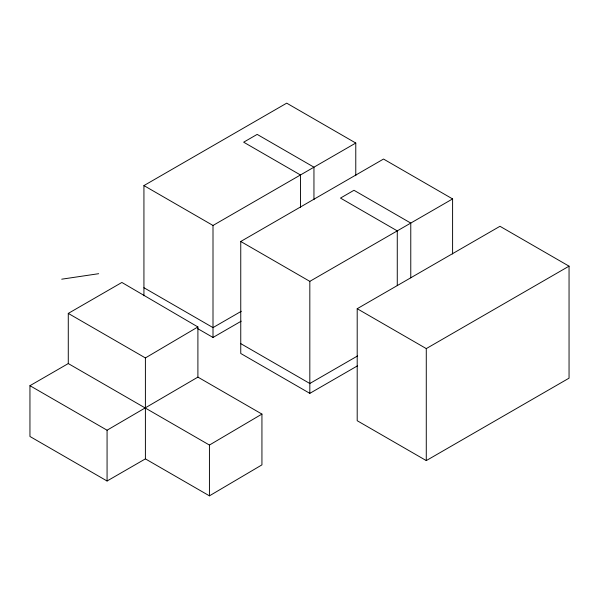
<?xml version="1.0" encoding="UTF-8"?>
<svg xmlns="http://www.w3.org/2000/svg" width="599" height="599" viewBox="0 0 599 599"><rect width="100%" height="100%" fill="white"/><g stroke="black" fill="none" stroke-linecap="round" stroke-linejoin="round"><path stroke-width="0.9" d="M145.4 458.879L145.4 357.932L197.902 326.957L121.882 282.458L68.279 313.404L68.279 363.563L209.433 445.057L209.433 495.845L145.4 458.879L107.071 481.004L29.95 436.476L29.95 385.689L68.279 363.563M197.902 326.957L197.902 377.115L107.071 430.209L29.95 385.689M209.433 445.057L261.935 414.081L197.902 377.115M209.433 495.845L261.935 464.876L261.935 414.081M143.932 295.786L143.932 185.585L286.704 103.155L355.776 143.034L355.776 175.702M143.932 185.585L213.004 225.464L355.776 143.034M357.416 365.884L309.825 393.356L240.753 353.477L240.753 241.479L383.525 159.049L452.597 198.928L452.597 253.998M241.345 311.248L213.004 327.608L143.932 287.73M240.753 241.479L309.825 281.358L452.597 198.928M197.745 328.649L213.004 337.462L241.24 321.161M357.199 308.717L499.978 226.287L569.05 266.166L569.05 378.164L426.278 460.594L357.199 420.715L357.199 308.717L426.278 348.596L569.05 266.166M357.596 355.926L309.825 383.502L240.753 343.624M61.719 279.186L98.663 273.698M68.279 313.404L145.4 357.932M426.278 348.596L426.278 460.594M410.772 277.861L410.772 223.075L353.979 190.287L340.479 198.082L397.272 230.877L397.272 285.663M313.951 199.677L313.951 167.181L257.166 134.393L243.658 142.188L300.451 174.975L300.451 207.479M309.825 281.358L309.825 393.356M213.004 225.464L213.004 337.462M107.071 430.209L107.071 481.004"/></g></svg>
